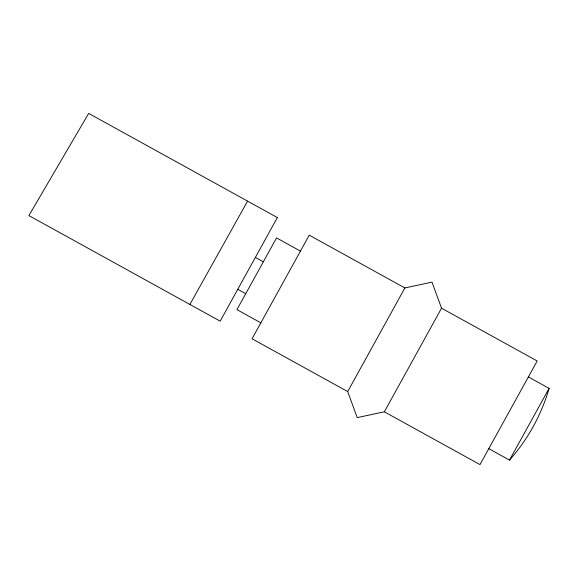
<?xml version="1.0" encoding="UTF-8"?>
<svg xmlns="http://www.w3.org/2000/svg" width="578" height="578" viewBox="0 0 578 578"><rect width="100%" height="100%" fill="white"/><g stroke="black" fill="none" stroke-linecap="round" stroke-linejoin="round"><path stroke-width="0.87" d="M347.689 391.566L404.882 287.96L432.012 282.136L441.541 308.197L537.179 360.99L479.986 464.596L384.348 411.803L357.218 417.619L347.689 391.566L252.051 338.773L309.244 235.167L404.882 287.96M384.348 411.803L441.541 308.197M488.786 448.658L509.507 460.095L549.1 388.365L528.379 376.928M189.887 304.454L247.586 201.13M300.444 251.105L276.537 237.905L236.944 309.635L260.851 322.827M255.368 257.412L263.337 261.812M237.768 289.296L245.737 293.689M549.1 388.365A186.622 186.622 0 0 1 509.507 460.095M277.368 217.566L220.175 321.173L28.9 215.587L88.68 113.404L277.368 217.566"/></g></svg>
